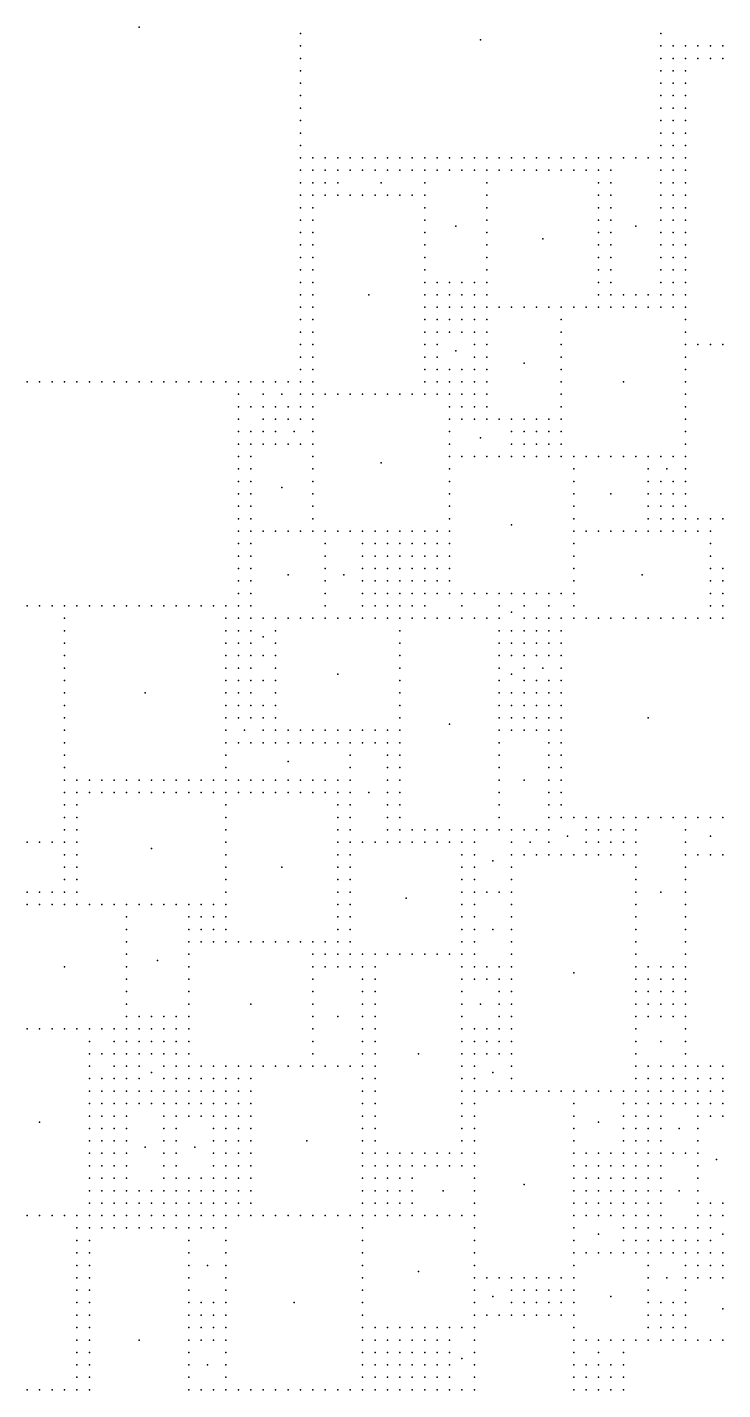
# Model space of a CAD drawing. Header units: metres. Extents: x -50 to 50, y -49 to 49.
# Drawn here: x -12.44 to 0, y 0.22 to 24.58 of the extents above; entities that cross this region are included whole.
import ezdxf

# ---------------------------------------------------------------- set-up
doc = ezdxf.new("R2010")
doc.units = ezdxf.units.M

msp = doc.modelspace()

# ---------------------------------------------------------------- linework, layer by layer
for p in [(-10.444, 24.584), (-7.556, 24.473), (-1.111, 24.473), (-7.556, 24.251), (-4.333, 24.362), (-1.111, 24.251), (-0.889, 24.251), (-0.667, 24.251), (-0.444, 24.251), (-0.222, 24.251), (0, 24.251), (-7.556, 24.028), (-1.111, 24.028), (-0.889, 24.028), (-0.667, 24.028), (-0.444, 24.028), (-0.222, 24.028), (0, 24.028), (-7.556, 23.806), (-1.111, 23.806), (-0.889, 23.806), (-0.667, 23.806), (-7.556, 23.583), (-1.111, 23.583), (-0.889, 23.583), (-0.667, 23.583), (-7.556, 23.361), (-1.111, 23.361), (-0.889, 23.361), (-0.667, 23.361), (-7.556, 23.138), (-7.556, 22.916), (-1.111, 23.138), (-1.111, 22.916), (-0.889, 23.138), (-0.889, 22.916), (-0.667, 23.138), (-0.667, 22.916), (-7.556, 22.693), (-1.111, 22.693), (-0.889, 22.693), (-0.667, 22.693), (-7.556, 22.471), (-1.111, 22.471), (-0.889, 22.471), (-0.667, 22.471), (-7.556, 22.248), (-7.333, 22.248), (-7.111, 22.248), (-6.889, 22.248), (-6.667, 22.248), (-6.444, 22.248), (-6.222, 22.248), (-6, 22.248), (-5.778, 22.248), (-5.556, 22.248), (-5.333, 22.248), (-5.111, 22.248), (-4.889, 22.248), (-4.667, 22.248), (-4.444, 22.248), (-4.222, 22.248), (-4, 22.248), (-3.778, 22.248), (-3.556, 22.248), (-3.333, 22.248), (-3.111, 22.248), (-2.889, 22.248), (-2.667, 22.248), (-2.444, 22.248), (-2.222, 22.248), (-2, 22.248), (-1.778, 22.248), (-1.556, 22.248), (-1.333, 22.248), (-1.111, 22.248), (-0.889, 22.248), (-0.667, 22.248), (-7.556, 22.026), (-7.333, 22.026), (-7.111, 22.026), (-6.889, 22.026), (-6.667, 22.026), (-6.444, 22.026), (-6.222, 22.026), (-6, 22.026), (-5.778, 22.026), (-5.556, 22.026), (-5.333, 22.026), (-5.111, 22.026), (-4.889, 22.026), (-4.667, 22.026), (-4.444, 22.026), (-4.222, 22.026), (-4, 22.026), (-3.778, 22.026), (-3.556, 22.026), (-3.333, 22.026), (-3.111, 22.026), (-2.889, 22.026), (-2.667, 22.026), (-2.444, 22.026), (-2.222, 22.026), (-2, 22.026), (-1.111, 22.026), (-0.889, 22.026), (-0.667, 22.026), (-7.556, 21.803), (-7.333, 21.803), (-7.111, 21.803), (-6.889, 21.803), (-6.111, 21.803), (-5.333, 21.803), (-4.222, 21.803), (-2.222, 21.803), (-2, 21.803), (-1.111, 21.803), (-0.889, 21.803), (-0.667, 21.803), (-7.556, 21.581), (-7.333, 21.581), (-7.111, 21.581), (-6.889, 21.581), (-6.667, 21.581), (-6.444, 21.581), (-6.222, 21.581), (-6, 21.581), (-5.778, 21.581), (-5.556, 21.581), (-5.333, 21.581), (-4.222, 21.581), (-2.222, 21.581), (-2, 21.581), (-1.111, 21.581), (-0.889, 21.581), (-0.667, 21.581), (-7.556, 21.358), (-7.333, 21.358), (-5.333, 21.358), (-4.222, 21.358), (-2.222, 21.358), (-2, 21.358), (-1.111, 21.358), (-0.889, 21.358), (-0.667, 21.358), (-7.556, 21.136), (-7.333, 21.136), (-5.333, 21.136), (-4.778, 21.025), (-4.222, 21.136), (-2.222, 21.136), (-2, 21.136), (-1.556, 21.025), (-1.111, 21.136), (-0.889, 21.136), (-0.667, 21.136), (-7.556, 20.913), (-7.333, 20.913), (-5.333, 20.913), (-4.222, 20.913), (-3.222, 20.802), (-2.222, 20.913), (-2, 20.913), (-1.111, 20.913), (-0.889, 20.913), (-0.667, 20.913), (-7.556, 20.691), (-7.556, 20.468), (-7.333, 20.691), (-7.333, 20.468), (-5.333, 20.691), (-5.333, 20.468), (-4.222, 20.691), (-4.222, 20.468), (-2.222, 20.691), (-2.222, 20.468), (-2, 20.691), (-2, 20.468), (-1.111, 20.691), (-1.111, 20.468), (-0.889, 20.691), (-0.889, 20.468), (-0.667, 20.691), (-0.667, 20.468), (-7.556, 20.246), (-7.333, 20.246), (-5.333, 20.246), (-4.222, 20.246), (-2.222, 20.246), (-2, 20.246), (-1.111, 20.246), (-0.889, 20.246), (-0.667, 20.246), (-7.556, 20.023), (-7.333, 20.023), (-5.333, 20.023), (-5.111, 20.023), (-4.889, 20.023), (-4.667, 20.023), (-4.444, 20.023), (-4.222, 20.023), (-2.222, 20.023), (-2, 20.023), (-1.111, 20.023), (-0.889, 20.023), (-0.667, 20.023), (-7.556, 19.801), (-7.333, 19.801), (-6.333, 19.801), (-5.333, 19.801), (-5.111, 19.801), (-4.889, 19.801), (-4.667, 19.801), (-4.444, 19.801), (-4.222, 19.801), (-2.222, 19.801), (-2, 19.801), (-1.778, 19.801), (-1.556, 19.801), (-1.333, 19.801), (-1.111, 19.801), (-0.889, 19.801), (-0.667, 19.801), (-7.556, 19.578), (-7.333, 19.578), (-5.333, 19.578), (-5.111, 19.578), (-4.889, 19.578), (-4.667, 19.578), (-4.444, 19.578), (-4.222, 19.578), (-4, 19.578), (-3.778, 19.578), (-3.556, 19.578), (-3.333, 19.578), (-3.111, 19.578), (-2.889, 19.578), (-2.667, 19.578), (-2.444, 19.578), (-2.222, 19.578), (-2, 19.578), (-1.778, 19.578), (-1.556, 19.578), (-1.333, 19.578), (-1.111, 19.578), (-0.889, 19.578), (-0.667, 19.578), (-7.556, 19.356), (-7.333, 19.356), (-5.333, 19.356), (-5.111, 19.356), (-4.889, 19.356), (-4.667, 19.356), (-4.444, 19.356), (-4.222, 19.356), (-2.889, 19.356), (-0.667, 19.356), (-7.556, 19.133), (-7.333, 19.133), (-5.333, 19.133), (-5.111, 19.133), (-4.889, 19.133), (-4.667, 19.133), (-4.444, 19.133), (-4.222, 19.133), (-2.889, 19.133), (-0.667, 19.133), (-7.556, 18.911), (-7.333, 18.911), (-5.333, 18.911), (-5.111, 18.911), (-4.778, 18.8), (-4.444, 18.911), (-4.222, 18.911), (-2.889, 18.911), (-0.667, 18.911), (-0.444, 18.911), (-0.222, 18.911), (0, 18.911), (-7.556, 18.688), (-7.333, 18.688), (-5.333, 18.688), (-5.111, 18.688), (-4.444, 18.688), (-4.222, 18.688), (-3.556, 18.577), (-2.889, 18.688), (-0.667, 18.688), (-7.556, 18.466), (-7.333, 18.466), (-5.333, 18.466), (-5.111, 18.466), (-4.889, 18.466), (-4.667, 18.466), (-4.444, 18.466), (-4.222, 18.466), (-2.889, 18.466), (-0.667, 18.466), (-12.444, 18.243), (-12.222, 18.243), (-12, 18.243), (-11.778, 18.243), (-11.556, 18.243), (-11.333, 18.243), (-11.111, 18.243), (-10.889, 18.243), (-10.667, 18.243), (-10.444, 18.243), (-10.222, 18.243), (-10, 18.243), (-9.778, 18.243), (-9.556, 18.243), (-9.333, 18.243), (-9.111, 18.243), (-8.889, 18.243), (-8.667, 18.243), (-8.444, 18.243), (-8.222, 18.243), (-8, 18.243), (-7.778, 18.243), (-7.556, 18.243), (-7.333, 18.243), (-5.333, 18.243), (-5.111, 18.243), (-4.889, 18.243), (-4.667, 18.243), (-4.444, 18.243), (-4.222, 18.243), (-2.889, 18.243), (-1.778, 18.243), (-0.667, 18.243), (-8.667, 18.021), (-8.667, 17.799), (-8.444, 17.799), (-8.222, 18.021), (-8.222, 17.799), (-8, 17.799), (-7.889, 18.021), (-7.778, 17.799), (-7.556, 18.021), (-7.556, 17.799), (-7.333, 18.021), (-7.333, 17.799), (-7.111, 18.021), (-6.889, 18.021), (-6.667, 18.021), (-6.444, 18.021), (-6.222, 18.021), (-6, 18.021), (-5.778, 18.021), (-5.556, 18.021), (-5.333, 18.021), (-5.111, 18.021), (-4.889, 18.021), (-4.889, 17.799), (-4.667, 18.021), (-4.667, 17.799), (-4.444, 18.021), (-4.444, 17.799), (-4.222, 18.021), (-4.222, 17.799), (-2.889, 18.021), (-2.889, 17.799), (-0.667, 18.021), (-0.667, 17.799), (-8.667, 17.576), (-8.222, 17.576), (-8, 17.576), (-7.778, 17.576), (-7.556, 17.576), (-7.333, 17.576), (-4.889, 17.576), (-4.667, 17.576), (-4.444, 17.576), (-4.222, 17.576), (-4, 17.576), (-3.778, 17.576), (-3.556, 17.576), (-3.333, 17.576), (-3.111, 17.576), (-2.889, 17.576), (-0.667, 17.576), (-8.667, 17.354), (-8.444, 17.354), (-8.222, 17.354), (-8, 17.354), (-7.667, 17.354), (-7.333, 17.354), (-4.889, 17.354), (-3.778, 17.354), (-3.556, 17.354), (-3.333, 17.354), (-3.111, 17.354), (-2.889, 17.354), (-0.667, 17.354), (-8.667, 17.131), (-8.444, 17.131), (-8.222, 17.131), (-8, 17.131), (-7.778, 17.131), (-7.556, 17.131), (-7.333, 17.131), (-4.889, 17.131), (-4.333, 17.242), (-3.778, 17.131), (-3.556, 17.131), (-3.333, 17.131), (-3.111, 17.131), (-2.889, 17.131), (-0.667, 17.131), (-8.667, 16.909), (-8.444, 16.909), (-7.333, 16.909), (-4.889, 16.909), (-4.667, 16.909), (-4.444, 16.909), (-4.222, 16.909), (-4, 16.909), (-3.778, 16.909), (-3.556, 16.909), (-3.333, 16.909), (-3.111, 16.909), (-2.889, 16.909), (-2.667, 16.909), (-2.444, 16.909), (-2.222, 16.909), (-2, 16.909), (-1.778, 16.909), (-1.556, 16.909), (-1.333, 16.909), (-1.111, 16.909), (-0.889, 16.909), (-0.667, 16.909), (-8.667, 16.686), (-8.444, 16.686), (-7.333, 16.686), (-6.111, 16.797), (-4.889, 16.686), (-2.667, 16.686), (-1.333, 16.686), (-1, 16.686), (-0.667, 16.686), (-8.667, 16.464), (-8.444, 16.464), (-7.889, 16.352), (-7.333, 16.464), (-4.889, 16.464), (-2.667, 16.464), (-1.333, 16.464), (-1.111, 16.464), (-0.889, 16.464), (-0.667, 16.464), (-8.667, 16.241), (-8.444, 16.241), (-7.333, 16.241), (-4.889, 16.241), (-2.667, 16.241), (-2, 16.241), (-1.333, 16.241), (-1.111, 16.241), (-0.889, 16.241), (-0.667, 16.241), (-8.667, 16.019), (-8.444, 16.019), (-7.333, 16.019), (-4.889, 16.019), (-2.667, 16.019), (-1.333, 16.019), (-1.111, 16.019), (-0.889, 16.019), (-0.667, 16.019), (-8.667, 15.796), (-8.444, 15.796), (-7.333, 15.796), (-4.889, 15.796), (-3.778, 15.685), (-2.667, 15.796), (-1.333, 15.796), (-1.111, 15.796), (-0.889, 15.796), (-0.667, 15.796), (-0.444, 15.796), (-0.222, 15.796), (0, 15.796), (-8.667, 15.574), (-8.667, 15.351), (-8.444, 15.574), (-8.444, 15.351), (-8.222, 15.574), (-8, 15.574), (-7.778, 15.574), (-7.556, 15.574), (-7.333, 15.574), (-7.111, 15.574), (-7.111, 15.351), (-6.889, 15.574), (-6.667, 15.574), (-6.444, 15.574), (-6.444, 15.351), (-6.222, 15.574), (-6.222, 15.351), (-6, 15.574), (-6, 15.351), (-5.778, 15.574), (-5.778, 15.351), (-5.556, 15.574), (-5.556, 15.351), (-5.333, 15.574), (-5.333, 15.351), (-5.111, 15.574), (-5.111, 15.351), (-4.889, 15.574), (-4.889, 15.351), (-2.667, 15.574), (-2.667, 15.351), (-2.444, 15.574), (-2.222, 15.574), (-2, 15.574), (-1.778, 15.574), (-1.556, 15.574), (-1.333, 15.574), (-1.111, 15.574), (-0.889, 15.574), (-0.667, 15.574), (-0.444, 15.574), (-0.222, 15.574), (-0.222, 15.351), (-8.667, 15.129), (-8.444, 15.129), (-7.111, 15.129), (-6.444, 15.129), (-6.222, 15.129), (-6, 15.129), (-5.778, 15.129), (-5.556, 15.129), (-5.333, 15.129), (-5.111, 15.129), (-4.889, 15.129), (-2.667, 15.129), (-0.222, 15.129), (-8.667, 14.906), (-8.444, 14.906), (-7.111, 14.906), (-6.444, 14.906), (-6.222, 14.906), (-6, 14.906), (-5.778, 14.906), (-5.556, 14.906), (-5.333, 14.906), (-5.111, 14.906), (-4.889, 14.906), (-2.667, 14.906), (-0.222, 14.906), (0, 14.906), (-8.667, 14.684), (-8.444, 14.684), (-7.778, 14.795), (-7.111, 14.684), (-6.778, 14.795), (-6.444, 14.684), (-6.222, 14.684), (-6, 14.684), (-5.778, 14.684), (-5.556, 14.684), (-5.333, 14.684), (-5.111, 14.684), (-4.889, 14.684), (-2.667, 14.684), (-1.444, 14.795), (-0.222, 14.684), (0, 14.684), (-8.667, 14.461), (-8.444, 14.461), (-7.111, 14.461), (-6.444, 14.461), (-6.222, 14.461), (-6, 14.461), (-5.778, 14.461), (-5.556, 14.461), (-5.333, 14.461), (-5.111, 14.461), (-4.889, 14.461), (-4.667, 14.461), (-4.444, 14.461), (-4.222, 14.461), (-4, 14.461), (-3.778, 14.461), (-3.556, 14.461), (-3.333, 14.461), (-3.111, 14.461), (-2.889, 14.461), (-2.667, 14.461), (-0.222, 14.461), (0, 14.461), (-12.444, 14.239), (-12.222, 14.239), (-12, 14.239), (-11.778, 14.239), (-11.556, 14.239), (-11.333, 14.239), (-11.111, 14.239), (-10.889, 14.239), (-10.667, 14.239), (-10.444, 14.239), (-10.222, 14.239), (-10, 14.239), (-9.778, 14.239), (-9.556, 14.239), (-9.333, 14.239), (-9.111, 14.239), (-8.889, 14.239), (-8.667, 14.239), (-8.444, 14.239), (-7.111, 14.239), (-6.444, 14.239), (-6.222, 14.239), (-6, 14.239), (-5.778, 14.239), (-5.556, 14.239), (-5.333, 14.239), (-4.667, 14.239), (-4, 14.239), (-3.556, 14.239), (-3.111, 14.239), (-2.667, 14.239), (-0.222, 14.239), (0, 14.239), (-11.778, 14.016), (-8.889, 14.016), (-8.667, 14.016), (-8.444, 14.016), (-8.222, 14.016), (-8, 14.016), (-7.778, 14.016), (-7.556, 14.016), (-7.333, 14.016), (-7.111, 14.016), (-6.889, 14.016), (-6.667, 14.016), (-6.444, 14.016), (-6.222, 14.016), (-6, 14.016), (-5.778, 14.016), (-5.556, 14.016), (-5.333, 14.016), (-5.111, 14.016), (-4.889, 14.016), (-4.667, 14.016), (-4.444, 14.016), (-4.222, 14.016), (-4, 14.016), (-3.778, 14.128), (-3.556, 14.016), (-3.333, 14.016), (-3.111, 14.016), (-2.889, 14.016), (-2.667, 14.016), (-2.444, 14.016), (-2.222, 14.016), (-2, 14.016), (-1.778, 14.016), (-1.556, 14.016), (-1.333, 14.016), (-1.111, 14.016), (-0.889, 14.016), (-0.667, 14.016), (-0.444, 14.016), (-0.222, 14.016), (0, 14.016), (-11.778, 13.794), (-8.889, 13.794), (-8.667, 13.794), (-8.444, 13.794), (-8.222, 13.683), (-8, 13.794), (-5.778, 13.794), (-4, 13.794), (-3.778, 13.794), (-3.556, 13.794), (-3.333, 13.794), (-3.111, 13.794), (-2.889, 13.794), (-11.778, 13.571), (-8.889, 13.571), (-8.667, 13.571), (-8.444, 13.571), (-8, 13.571), (-5.778, 13.571), (-4, 13.571), (-3.778, 13.571), (-3.556, 13.571), (-3.333, 13.571), (-3.111, 13.571), (-2.889, 13.571), (-11.778, 13.349), (-8.889, 13.349), (-8.667, 13.349), (-8.444, 13.349), (-8.222, 13.349), (-8, 13.349), (-5.778, 13.349), (-4, 13.349), (-3.778, 13.349), (-3.556, 13.349), (-3.333, 13.349), (-3.111, 13.349), (-2.889, 13.349), (-11.778, 13.126), (-8.889, 13.126), (-8.667, 13.126), (-8.444, 13.126), (-8, 13.126), (-6.889, 13.015), (-5.778, 13.126), (-4, 13.126), (-3.778, 13.015), (-3.556, 13.126), (-3.222, 13.126), (-2.889, 13.126), (-11.778, 12.904), (-11.778, 12.681), (-10.333, 12.681), (-8.889, 12.904), (-8.889, 12.681), (-8.667, 12.904), (-8.667, 12.681), (-8.444, 12.904), (-8.444, 12.681), (-8.222, 12.904), (-8, 12.904), (-8, 12.681), (-5.778, 12.904), (-5.778, 12.681), (-4, 12.904), (-4, 12.681), (-3.778, 12.681), (-3.556, 12.904), (-3.556, 12.681), (-3.333, 12.904), (-3.333, 12.681), (-3.111, 12.904), (-3.111, 12.681), (-2.889, 12.904), (-2.889, 12.681), (-11.778, 12.459), (-8.889, 12.459), (-8.667, 12.459), (-8.444, 12.459), (-8.222, 12.459), (-8, 12.459), (-5.778, 12.459), (-4, 12.459), (-3.778, 12.459), (-3.556, 12.459), (-3.333, 12.459), (-3.111, 12.459), (-2.889, 12.459), (-11.778, 12.236), (-8.889, 12.236), (-8.667, 12.236), (-8.444, 12.236), (-8.222, 12.236), (-8, 12.236), (-5.778, 12.236), (-4, 12.236), (-3.778, 12.236), (-3.556, 12.236), (-3.333, 12.236), (-3.111, 12.236), (-2.889, 12.236), (-1.333, 12.236), (-11.778, 12.014), (-8.889, 12.014), (-8.556, 12.014), (-8.222, 12.014), (-8, 12.014), (-7.778, 12.014), (-7.556, 12.014), (-7.333, 12.014), (-7.111, 12.014), (-6.889, 12.014), (-6.667, 12.014), (-6.444, 12.014), (-6.222, 12.014), (-6, 12.014), (-5.778, 12.014), (-4.889, 12.125), (-4, 12.014), (-3.778, 12.014), (-3.556, 12.014), (-3.333, 12.014), (-3.111, 12.014), (-2.889, 12.014), (-11.778, 11.792), (-8.889, 11.792), (-8.667, 11.792), (-8.444, 11.792), (-8.222, 11.792), (-8, 11.792), (-7.778, 11.792), (-7.556, 11.792), (-7.333, 11.792), (-7.111, 11.792), (-6.889, 11.792), (-6.667, 11.792), (-6.444, 11.792), (-6.222, 11.792), (-6, 11.792), (-5.778, 11.792), (-4, 11.792), (-3.111, 11.792), (-2.889, 11.792), (-11.778, 11.569), (-8.889, 11.569), (-7.778, 11.458), (-6.667, 11.569), (-6, 11.569), (-5.778, 11.569), (-4, 11.569), (-3.111, 11.569), (-2.889, 11.569), (-11.778, 11.347), (-8.889, 11.347), (-6.667, 11.347), (-6, 11.347), (-5.778, 11.347), (-4, 11.347), (-3.111, 11.347), (-2.889, 11.347), (-11.778, 11.124), (-11.556, 11.124), (-11.333, 11.124), (-11.111, 11.124), (-10.889, 11.124), (-10.667, 11.124), (-10.444, 11.124), (-10.222, 11.124), (-10, 11.124), (-9.778, 11.124), (-9.556, 11.124), (-9.333, 11.124), (-9.111, 11.124), (-8.889, 11.124), (-8.667, 11.124), (-8.444, 11.124), (-8.222, 11.124), (-8, 11.124), (-7.778, 11.124), (-7.556, 11.124), (-7.333, 11.124), (-7.111, 11.124), (-6.889, 11.124), (-6.667, 11.124), (-6, 11.124), (-5.778, 11.124), (-4, 11.124), (-3.556, 11.124), (-3.111, 11.124), (-2.889, 11.124), (-11.778, 10.902), (-11.556, 10.902), (-11.333, 10.902), (-11.111, 10.902), (-10.889, 10.902), (-10.667, 10.902), (-10.444, 10.902), (-10.222, 10.902), (-10, 10.902), (-9.778, 10.902), (-9.556, 10.902), (-9.333, 10.902), (-9.111, 10.902), (-8.889, 10.902), (-8.667, 10.902), (-8.444, 10.902), (-8.222, 10.902), (-8, 10.902), (-7.778, 10.902), (-7.556, 10.902), (-7.333, 10.902), (-7.111, 10.902), (-6.889, 10.902), (-6.667, 10.902), (-6.333, 10.902), (-6, 10.902), (-5.778, 10.902), (-4, 10.902), (-3.111, 10.902), (-2.889, 10.902), (-11.778, 10.679), (-11.556, 10.679), (-8.889, 10.679), (-6.889, 10.679), (-6.667, 10.679), (-6, 10.679), (-5.778, 10.679), (-4, 10.679), (-3.111, 10.679), (-2.889, 10.679), (-11.778, 10.457), (-11.778, 10.234), (-11.556, 10.457), (-11.556, 10.234), (-8.889, 10.457), (-8.889, 10.234), (-6.889, 10.457), (-6.889, 10.234), (-6.667, 10.457), (-6.667, 10.234), (-6, 10.457), (-6, 10.234), (-5.778, 10.457), (-5.778, 10.234), (-5.556, 10.234), (-5.333, 10.234), (-5.111, 10.234), (-4.889, 10.234), (-4.667, 10.234), (-4.444, 10.234), (-4.222, 10.234), (-4, 10.457), (-4, 10.234), (-3.778, 10.234), (-3.556, 10.234), (-3.333, 10.234), (-3.111, 10.457), (-3.111, 10.234), (-2.889, 10.457), (-2.667, 10.457), (-2.444, 10.457), (-2.444, 10.234), (-2.222, 10.457), (-2.222, 10.234), (-2, 10.457), (-2, 10.234), (-1.778, 10.457), (-1.778, 10.234), (-1.556, 10.457), (-1.556, 10.234), (-1.333, 10.457), (-1.111, 10.457), (-0.889, 10.457), (-0.667, 10.457), (-0.667, 10.234), (-0.444, 10.457), (-0.222, 10.457), (0, 10.457), (-12.444, 10.012), (-12.222, 10.012), (-12, 10.012), (-11.778, 10.012), (-11.556, 10.012), (-8.889, 10.012), (-6.889, 10.012), (-6.667, 10.012), (-6.444, 10.012), (-6.222, 10.012), (-6, 10.012), (-5.778, 10.012), (-5.556, 10.012), (-5.333, 10.012), (-5.111, 10.012), (-4.889, 10.012), (-4.667, 10.012), (-4.444, 10.012), (-3.778, 10.012), (-3.444, 10.012), (-3.111, 10.012), (-2.778, 10.123), (-2.444, 10.012), (-2.222, 10.012), (-2, 10.012), (-1.778, 10.012), (-1.556, 10.012), (-0.667, 10.012), (-0.222, 10.123), (-11.778, 9.789), (-11.556, 9.789), (-10.222, 9.9), (-8.889, 9.789), (-6.889, 9.789), (-6.667, 9.789), (-4.667, 9.789), (-4.444, 9.789), (-3.778, 9.789), (-3.556, 9.789), (-3.333, 9.789), (-3.111, 9.789), (-2.889, 9.789), (-2.667, 9.789), (-2.444, 9.789), (-2.222, 9.789), (-2, 9.789), (-1.778, 9.789), (-1.556, 9.789), (-0.667, 9.789), (-0.444, 9.789), (-0.222, 9.789), (0, 9.789), (-11.778, 9.567), (-11.556, 9.567), (-8.889, 9.567), (-7.889, 9.567), (-6.889, 9.567), (-6.667, 9.567), (-4.667, 9.567), (-4.444, 9.567), (-4.111, 9.678), (-3.778, 9.567), (-1.556, 9.567), (-0.667, 9.567), (-11.778, 9.344), (-11.556, 9.344), (-8.889, 9.344), (-6.889, 9.344), (-6.667, 9.344), (-4.667, 9.344), (-4.444, 9.344), (-3.778, 9.344), (-1.556, 9.344), (-0.667, 9.344), (-12.444, 9.122), (-12.222, 9.122), (-12, 9.122), (-11.778, 9.122), (-11.556, 9.122), (-8.889, 9.122), (-6.889, 9.122), (-6.667, 9.122), (-4.667, 9.122), (-4.444, 9.122), (-4.222, 9.122), (-4, 9.122), (-3.778, 9.122), (-1.556, 9.122), (-1.111, 9.122), (-0.667, 9.122), (-12.444, 8.899), (-12.222, 8.899), (-12, 8.899), (-11.778, 8.899), (-11.556, 8.899), (-11.333, 8.899), (-11.111, 8.899), (-10.889, 8.899), (-10.667, 8.899), (-10.444, 8.899), (-10.222, 8.899), (-10, 8.899), (-9.778, 8.899), (-9.556, 8.899), (-9.333, 8.899), (-9.111, 8.899), (-8.889, 8.899), (-6.889, 8.899), (-6.667, 8.899), (-5.667, 9.011), (-4.667, 8.899), (-4.444, 8.899), (-3.778, 8.899), (-1.556, 8.899), (-0.667, 8.899), (-10.667, 8.677), (-9.556, 8.677), (-9.333, 8.677), (-9.111, 8.677), (-8.889, 8.677), (-6.889, 8.677), (-6.667, 8.677), (-4.667, 8.677), (-4.444, 8.677), (-3.778, 8.677), (-1.556, 8.677), (-0.667, 8.677), (-10.667, 8.454), (-9.556, 8.454), (-9.333, 8.454), (-9.111, 8.454), (-8.889, 8.454), (-6.889, 8.454), (-6.667, 8.454), (-4.667, 8.454), (-4.444, 8.454), (-4.111, 8.454), (-3.778, 8.454), (-1.556, 8.454), (-0.667, 8.454), (-10.667, 8.232), (-9.556, 8.232), (-9.333, 8.232), (-9.111, 8.232), (-8.889, 8.232), (-8.667, 8.232), (-8.444, 8.232), (-8.222, 8.232), (-8, 8.232), (-7.778, 8.232), (-7.556, 8.232), (-7.333, 8.232), (-7.111, 8.232), (-6.889, 8.232), (-6.667, 8.232), (-4.667, 8.232), (-4.444, 8.232), (-3.778, 8.232), (-1.556, 8.232), (-0.667, 8.232), (-10.667, 8.009), (-10.111, 7.898), (-9.556, 8.009), (-7.333, 8.009), (-7.111, 8.009), (-6.889, 8.009), (-6.667, 8.009), (-6.444, 8.009), (-6.222, 8.009), (-6, 8.009), (-5.778, 8.009), (-5.556, 8.009), (-5.333, 8.009), (-5.111, 8.009), (-4.889, 8.009), (-4.667, 8.009), (-4.444, 8.009), (-3.778, 8.009), (-1.556, 8.009), (-0.667, 8.009), (-11.778, 7.787), (-10.667, 7.787), (-10.667, 7.564), (-9.556, 7.787), (-9.556, 7.564), (-7.333, 7.787), (-7.333, 7.564), (-7.111, 7.787), (-6.889, 7.787), (-6.667, 7.787), (-6.444, 7.787), (-6.444, 7.564), (-6.222, 7.787), (-6.222, 7.564), (-4.667, 7.787), (-4.667, 7.564), (-4.444, 7.787), (-4.444, 7.564), (-4.222, 7.787), (-4.222, 7.564), (-4, 7.787), (-4, 7.564), (-3.778, 7.787), (-3.778, 7.564), (-2.667, 7.676), (-1.556, 7.787), (-1.556, 7.564), (-1.333, 7.787), (-1.333, 7.564), (-1.111, 7.787), (-1.111, 7.564), (-0.889, 7.787), (-0.889, 7.564), (-0.667, 7.787), (-0.667, 7.564), (-10.667, 7.342), (-9.556, 7.342), (-7.333, 7.342), (-6.444, 7.342), (-6.222, 7.342), (-4.667, 7.342), (-4, 7.342), (-3.778, 7.342), (-1.556, 7.342), (-1.333, 7.342), (-1.111, 7.342), (-0.889, 7.342), (-0.667, 7.342), (-10.667, 7.119), (-9.556, 7.119), (-8.444, 7.119), (-7.333, 7.119), (-6.444, 7.119), (-6.222, 7.119), (-4.667, 7.119), (-4.333, 7.119), (-4, 7.119), (-3.778, 7.119), (-1.556, 7.119), (-1.333, 7.119), (-1.111, 7.119), (-0.889, 7.119), (-0.667, 7.119), (-10.667, 6.897), (-10.444, 6.897), (-10.222, 6.897), (-10, 6.897), (-9.778, 6.897), (-9.556, 6.897), (-7.333, 6.897), (-6.889, 6.897), (-6.444, 6.897), (-6.222, 6.897), (-4.667, 6.897), (-4, 6.897), (-3.778, 6.897), (-1.556, 6.897), (-1.333, 6.897), (-1.111, 6.897), (-0.889, 6.897), (-0.667, 6.897), (-12.444, 6.674), (-12.222, 6.674), (-12, 6.674), (-11.778, 6.674), (-11.556, 6.674), (-11.333, 6.674), (-11.111, 6.674), (-10.889, 6.674), (-10.667, 6.674), (-10.444, 6.674), (-10.222, 6.674), (-10, 6.674), (-9.778, 6.674), (-9.556, 6.674), (-7.333, 6.674), (-6.444, 6.674), (-6.222, 6.674), (-4.667, 6.674), (-4.444, 6.674), (-4.222, 6.674), (-4, 6.674), (-3.778, 6.674), (-1.556, 6.674), (-0.667, 6.674), (-11.333, 6.452), (-10.889, 6.452), (-10.667, 6.452), (-10.444, 6.452), (-10.222, 6.452), (-10, 6.452), (-9.778, 6.452), (-9.556, 6.452), (-7.333, 6.452), (-6.444, 6.452), (-6.222, 6.452), (-4.667, 6.452), (-4.444, 6.452), (-4.222, 6.452), (-4, 6.452), (-3.778, 6.452), (-1.556, 6.452), (-1.111, 6.452), (-0.667, 6.452), (-11.333, 6.229), (-11.111, 6.229), (-10.889, 6.229), (-10.667, 6.229), (-10.444, 6.229), (-10.222, 6.229), (-10, 6.229), (-9.778, 6.229), (-9.556, 6.229), (-7.333, 6.229), (-6.444, 6.229), (-6.222, 6.229), (-5.444, 6.229), (-4.667, 6.229), (-4.444, 6.229), (-4.222, 6.229), (-4, 6.229), (-3.778, 6.229), (-1.556, 6.229), (-0.667, 6.229), (-11.333, 6.007), (-10.889, 6.007), (-10.667, 6.007), (-10.444, 6.007), (-10.222, 5.896), (-10, 6.007), (-9.778, 6.007), (-9.556, 6.007), (-9.333, 6.007), (-9.111, 6.007), (-8.889, 6.007), (-8.667, 6.007), (-8.444, 6.007), (-8.222, 6.007), (-8, 6.007), (-7.778, 6.007), (-7.556, 6.007), (-7.333, 6.007), (-7.111, 6.007), (-6.889, 6.007), (-6.667, 6.007), (-6.444, 6.007), (-6.222, 6.007), (-4.667, 6.007), (-4.444, 6.007), (-4.111, 5.896), (-3.778, 6.007), (-1.556, 6.007), (-1.333, 6.007), (-1.111, 6.007), (-0.889, 6.007), (-0.667, 6.007), (-0.444, 6.007), (-0.222, 6.007), (0, 6.007), (-11.333, 5.785), (-11.111, 5.785), (-10.889, 5.785), (-10.667, 5.785), (-10.444, 5.785), (-10, 5.785), (-9.778, 5.785), (-9.556, 5.785), (-9.333, 5.785), (-9.111, 5.785), (-8.889, 5.785), (-8.667, 5.785), (-8.444, 5.785), (-6.444, 5.785), (-6.222, 5.785), (-4.667, 5.785), (-4.444, 5.785), (-3.778, 5.785), (-1.556, 5.785), (-1.333, 5.785), (-1.111, 5.785), (-0.889, 5.785), (-0.667, 5.785), (-0.444, 5.785), (-0.222, 5.785), (0, 5.785), (-11.333, 5.562), (-11.111, 5.562), (-10.889, 5.562), (-10.667, 5.562), (-10.444, 5.562), (-10.222, 5.562), (-10, 5.562), (-9.778, 5.562), (-9.556, 5.562), (-9.333, 5.562), (-9.111, 5.562), (-8.889, 5.562), (-8.667, 5.562), (-8.444, 5.562), (-6.444, 5.562), (-6.222, 5.562), (-4.667, 5.562), (-4.444, 5.562), (-4.222, 5.562), (-4, 5.562), (-3.778, 5.562), (-3.556, 5.562), (-3.333, 5.562), (-3.111, 5.562), (-2.889, 5.562), (-2.667, 5.562), (-2.444, 5.562), (-2.222, 5.562), (-2, 5.562), (-1.778, 5.562), (-1.556, 5.562), (-1.333, 5.562), (-1.111, 5.562), (-0.889, 5.562), (-0.667, 5.562), (-0.444, 5.562), (-0.222, 5.562), (0, 5.562), (-11.333, 5.34), (-11.333, 5.117), (-11.111, 5.34), (-11.111, 5.117), (-10.889, 5.34), (-10.889, 5.117), (-10.667, 5.34), (-10.667, 5.117), (-10.444, 5.34), (-10.222, 5.34), (-10, 5.34), (-10, 5.117), (-9.778, 5.34), (-9.778, 5.117), (-9.556, 5.34), (-9.556, 5.117), (-9.333, 5.34), (-9.333, 5.117), (-9.111, 5.34), (-9.111, 5.117), (-8.889, 5.34), (-8.889, 5.117), (-8.667, 5.34), (-8.667, 5.117), (-8.444, 5.34), (-8.444, 5.117), (-6.444, 5.34), (-6.444, 5.117), (-6.222, 5.34), (-6.222, 5.117), (-4.667, 5.34), (-4.667, 5.117), (-4.444, 5.34), (-4.444, 5.117), (-2.667, 5.34), (-2.667, 5.117), (-1.778, 5.34), (-1.778, 5.117), (-1.556, 5.34), (-1.556, 5.117), (-1.333, 5.34), (-1.333, 5.117), (-1.111, 5.34), (-1.111, 5.117), (-0.889, 5.34), (-0.667, 5.34), (-0.444, 5.34), (-0.444, 5.117), (-0.222, 5.34), (-0.222, 5.117), (0, 5.34), (0, 5.117), (-12.222, 5.006), (-11.333, 4.895), (-11.111, 4.895), (-10.889, 4.895), (-10.667, 4.895), (-10, 4.895), (-9.778, 4.895), (-9.111, 4.895), (-8.889, 4.895), (-8.667, 4.895), (-8.444, 4.895), (-6.444, 4.895), (-6.222, 4.895), (-4.667, 4.895), (-4.444, 4.895), (-2.667, 4.895), (-2.222, 5.006), (-1.778, 4.895), (-1.556, 4.895), (-1.333, 4.895), (-1.111, 4.895), (-0.778, 4.895), (-0.444, 4.895), (-11.333, 4.672), (-11.111, 4.672), (-10.889, 4.672), (-10.667, 4.672), (-10, 4.672), (-9.778, 4.672), (-9.111, 4.672), (-8.889, 4.672), (-8.667, 4.672), (-8.444, 4.672), (-7.444, 4.672), (-6.444, 4.672), (-6.222, 4.672), (-4.667, 4.672), (-4.444, 4.672), (-2.667, 4.672), (-1.778, 4.672), (-1.556, 4.672), (-1.333, 4.672), (-1.111, 4.672), (-0.444, 4.672), (-11.333, 4.45), (-11.111, 4.45), (-10.889, 4.45), (-10.667, 4.45), (-10.333, 4.561), (-10, 4.45), (-9.778, 4.45), (-9.444, 4.561), (-9.111, 4.45), (-8.889, 4.45), (-8.667, 4.45), (-8.444, 4.45), (-6.444, 4.45), (-6.222, 4.45), (-6, 4.45), (-5.778, 4.45), (-5.556, 4.45), (-5.333, 4.45), (-5.111, 4.45), (-4.889, 4.45), (-4.667, 4.45), (-4.444, 4.45), (-2.667, 4.45), (-2.444, 4.45), (-2.222, 4.45), (-2, 4.45), (-1.778, 4.45), (-1.556, 4.45), (-1.333, 4.45), (-1.111, 4.45), (-0.889, 4.45), (-0.667, 4.45), (-0.444, 4.45), (-11.333, 4.227), (-11.111, 4.227), (-10.889, 4.227), (-10.667, 4.227), (-10, 4.227), (-9.778, 4.227), (-9.111, 4.227), (-8.889, 4.227), (-8.667, 4.227), (-8.444, 4.227), (-6.444, 4.227), (-6.222, 4.227), (-6, 4.227), (-5.778, 4.227), (-5.556, 4.227), (-5.333, 4.227), (-5.111, 4.227), (-4.889, 4.227), (-4.667, 4.227), (-4.444, 4.227), (-2.667, 4.227), (-2.444, 4.227), (-2.222, 4.227), (-2, 4.227), (-1.778, 4.227), (-1.556, 4.227), (-1.333, 4.227), (-1.111, 4.227), (-0.444, 4.227), (-0.111, 4.338), (-11.333, 4.005), (-11.111, 4.005), (-10.889, 4.005), (-10.667, 4.005), (-10, 4.005), (-9.778, 4.005), (-9.556, 4.005), (-9.333, 4.005), (-9.111, 4.005), (-8.889, 4.005), (-8.667, 4.005), (-8.444, 4.005), (-6.444, 4.005), (-6.222, 4.005), (-6, 4.005), (-5.778, 4.005), (-5.556, 4.005), (-4.444, 4.005), (-2.667, 4.005), (-2.444, 4.005), (-2.222, 4.005), (-2, 4.005), (-1.778, 4.005), (-1.556, 4.005), (-1.333, 4.005), (-1.111, 4.005), (-0.444, 4.005), (-11.333, 3.782), (-11.111, 3.782), (-10.889, 3.782), (-10.667, 3.782), (-10.444, 3.782), (-10.222, 3.782), (-10, 3.782), (-9.778, 3.782), (-9.556, 3.782), (-9.333, 3.782), (-9.111, 3.782), (-8.889, 3.782), (-8.667, 3.782), (-8.444, 3.782), (-6.444, 3.782), (-6.222, 3.782), (-6, 3.782), (-5.778, 3.782), (-5.556, 3.782), (-5, 3.782), (-4.444, 3.782), (-3.556, 3.893), (-2.667, 3.782), (-2.444, 3.782), (-2.222, 3.782), (-2, 3.782), (-1.778, 3.782), (-1.556, 3.782), (-1.333, 3.782), (-1.111, 3.782), (-0.778, 3.782), (-0.444, 3.782), (-11.333, 3.56), (-11.111, 3.56), (-10.889, 3.56), (-10.667, 3.56), (-10.444, 3.56), (-10.222, 3.56), (-10, 3.56), (-9.778, 3.56), (-9.556, 3.56), (-9.333, 3.56), (-9.111, 3.56), (-8.889, 3.56), (-8.667, 3.56), (-8.444, 3.56), (-6.444, 3.56), (-6.222, 3.56), (-6, 3.56), (-5.778, 3.56), (-5.556, 3.56), (-4.444, 3.56), (-2.667, 3.56), (-2.444, 3.56), (-2.222, 3.56), (-2, 3.56), (-1.778, 3.56), (-1.556, 3.56), (-1.333, 3.56), (-1.111, 3.56), (-0.444, 3.56), (-0.222, 3.56), (0, 3.56), (-12.444, 3.337), (-12.222, 3.337), (-12, 3.337), (-11.778, 3.337), (-11.556, 3.337), (-11.333, 3.337), (-11.111, 3.337), (-10.889, 3.337), (-10.667, 3.337), (-10.444, 3.337), (-10.222, 3.337), (-10, 3.337), (-9.778, 3.337), (-9.556, 3.337), (-9.333, 3.337), (-9.111, 3.337), (-8.889, 3.337), (-8.667, 3.337), (-8.444, 3.337), (-8.222, 3.337), (-8, 3.337), (-7.778, 3.337), (-7.556, 3.337), (-7.333, 3.337), (-7.111, 3.337), (-6.889, 3.337), (-6.667, 3.337), (-6.444, 3.337), (-6.222, 3.337), (-6, 3.337), (-5.778, 3.337), (-5.556, 3.337), (-5.333, 3.337), (-5.111, 3.337), (-4.889, 3.337), (-4.667, 3.337), (-4.444, 3.337), (-2.667, 3.337), (-2.444, 3.337), (-2.222, 3.337), (-2, 3.337), (-1.778, 3.337), (-1.556, 3.337), (-1.333, 3.337), (-1.111, 3.337), (-0.444, 3.337), (-0.222, 3.337), (0, 3.337), (-11.556, 3.115), (-11.333, 3.115), (-11.111, 3.115), (-10.889, 3.115), (-10.667, 3.115), (-10.444, 3.115), (-10.222, 3.115), (-10, 3.115), (-9.778, 3.115), (-9.556, 3.115), (-9.333, 3.115), (-9.111, 3.115), (-8.889, 3.115), (-6.444, 3.115), (-4.444, 3.115), (-2.667, 3.115), (-2.222, 3.004), (-1.778, 3.115), (-1.556, 3.115), (-1.333, 3.115), (-1.111, 3.115), (-0.889, 3.115), (-0.667, 3.115), (-0.444, 3.115), (-0.222, 3.115), (0, 3.004), (-11.556, 2.892), (-11.333, 2.892), (-9.556, 2.892), (-8.889, 2.892), (-6.444, 2.892), (-4.444, 2.892), (-2.667, 2.892), (-1.778, 2.892), (-1.556, 2.892), (-1.333, 2.892), (-1.111, 2.892), (-0.889, 2.892), (-0.667, 2.892), (-0.444, 2.892), (-0.222, 2.892), (-11.556, 2.67), (-11.556, 2.447), (-11.333, 2.67), (-11.333, 2.447), (-9.556, 2.67), (-9.556, 2.447), (-9.222, 2.447), (-8.889, 2.67), (-8.889, 2.447), (-6.444, 2.67), (-6.444, 2.447), (-4.444, 2.67), (-4.444, 2.447), (-2.667, 2.67), (-2.667, 2.447), (-2.444, 2.67), (-2.222, 2.67), (-2, 2.67), (-1.778, 2.67), (-1.556, 2.67), (-1.333, 2.67), (-1.333, 2.447), (-1.111, 2.67), (-0.889, 2.67), (-0.667, 2.67), (-0.667, 2.447), (-0.444, 2.67), (-0.444, 2.447), (-0.222, 2.67), (-0.222, 2.447), (0, 2.67), (0, 2.447), (-11.556, 2.225), (-11.333, 2.225), (-9.556, 2.225), (-8.889, 2.225), (-6.444, 2.225), (-5.444, 2.336), (-4.444, 2.225), (-4.222, 2.225), (-4, 2.225), (-3.778, 2.225), (-3.556, 2.225), (-3.333, 2.225), (-3.111, 2.225), (-2.889, 2.225), (-2.667, 2.225), (-1.333, 2.225), (-1, 2.225), (-0.667, 2.225), (-0.444, 2.225), (-0.222, 2.225), (0, 2.225), (-11.556, 2.002), (-11.333, 2.002), (-9.556, 2.002), (-8.889, 2.002), (-6.444, 2.002), (-4.444, 2.002), (-3.778, 2.002), (-3.556, 2.002), (-3.333, 2.002), (-3.111, 2.002), (-2.889, 2.002), (-2.667, 2.002), (-1.333, 2.002), (-0.667, 2.002), (-11.556, 1.78), (-11.333, 1.78), (-9.556, 1.78), (-9.333, 1.78), (-9.111, 1.78), (-8.889, 1.78), (-7.667, 1.78), (-6.444, 1.78), (-4.444, 1.78), (-4.111, 1.891), (-3.778, 1.78), (-3.556, 1.78), (-3.333, 1.78), (-3.111, 1.78), (-2.889, 1.78), (-2.667, 1.78), (-2, 1.891), (-1.333, 1.78), (-1.111, 1.78), (-0.889, 1.78), (-0.667, 1.78), (-11.556, 1.557), (-11.333, 1.557), (-9.556, 1.557), (-9.333, 1.557), (-9.111, 1.557), (-8.889, 1.557), (-6.444, 1.557), (-4.444, 1.557), (-4.222, 1.557), (-4, 1.557), (-3.778, 1.557), (-3.556, 1.557), (-3.333, 1.557), (-3.111, 1.557), (-2.889, 1.557), (-2.667, 1.557), (-1.333, 1.557), (-1.111, 1.557), (-0.889, 1.557), (-0.667, 1.557), (0, 1.669), (-11.556, 1.335), (-11.333, 1.335), (-9.556, 1.335), (-9.333, 1.335), (-9.111, 1.335), (-8.889, 1.335), (-6.444, 1.335), (-6.222, 1.335), (-6, 1.335), (-5.778, 1.335), (-5.556, 1.335), (-5.333, 1.335), (-5.111, 1.335), (-4.889, 1.335), (-4.667, 1.335), (-4.444, 1.335), (-2.667, 1.335), (-1.333, 1.335), (-1.111, 1.335), (-0.889, 1.335), (-0.667, 1.335), (-11.556, 1.112), (-11.333, 1.112), (-10.444, 1.112), (-9.556, 1.112), (-9.333, 1.112), (-9.111, 1.112), (-8.889, 1.112), (-6.444, 1.112), (-6.222, 1.112), (-6, 1.112), (-5.778, 1.112), (-5.556, 1.112), (-5.333, 1.112), (-5.111, 1.112), (-4.889, 1.112), (-4.444, 1.112), (-2.667, 1.112), (-2.444, 1.112), (-2.222, 1.112), (-2, 1.112), (-1.778, 1.112), (-1.556, 1.112), (-1.333, 1.112), (-1.111, 1.112), (-0.889, 1.112), (-0.667, 1.112), (-0.444, 1.112), (-0.222, 1.112), (0, 1.112), (-11.556, 0.89), (-11.333, 0.89), (-9.556, 0.89), (-8.889, 0.89), (-6.444, 0.89), (-6.222, 0.89), (-6, 0.89), (-5.778, 0.89), (-5.556, 0.89), (-5.333, 0.89), (-5.111, 0.89), (-4.889, 0.89), (-4.667, 0.779), (-4.444, 0.89), (-2.667, 0.89), (-2.222, 0.89), (-1.778, 0.89), (-11.556, 0.667), (-11.333, 0.667), (-9.556, 0.667), (-9.222, 0.667), (-8.889, 0.667), (-6.444, 0.667), (-6.222, 0.667), (-6, 0.667), (-5.778, 0.667), (-5.556, 0.667), (-5.333, 0.667), (-5.111, 0.667), (-4.889, 0.667), (-4.444, 0.667), (-2.667, 0.667), (-2.444, 0.667), (-2.222, 0.667), (-2, 0.667), (-1.778, 0.667), (-11.556, 0.445), (-11.333, 0.445), (-9.556, 0.445), (-8.889, 0.445), (-6.444, 0.445), (-6.222, 0.445), (-6, 0.445), (-5.778, 0.445), (-5.556, 0.445), (-5.333, 0.445), (-5.111, 0.445), (-4.889, 0.445), (-4.444, 0.445), (-2.667, 0.445), (-2.444, 0.445), (-2.222, 0.445), (-2, 0.445), (-1.778, 0.445), (-12.444, 0.222), (-12.222, 0.222), (-12, 0.222), (-11.778, 0.222), (-11.556, 0.222), (-11.333, 0.222), (-9.556, 0.222), (-9.333, 0.222), (-9.111, 0.222), (-8.889, 0.222), (-8.667, 0.222), (-8.444, 0.222), (-8.222, 0.222), (-8, 0.222), (-7.778, 0.222), (-7.556, 0.222), (-7.333, 0.222), (-7.111, 0.222), (-6.889, 0.222), (-6.667, 0.222), (-6.444, 0.222), (-6.222, 0.222), (-6, 0.222), (-5.778, 0.222), (-5.556, 0.222), (-5.333, 0.222), (-5.111, 0.222), (-4.889, 0.222), (-4.667, 0.222), (-4.444, 0.222), (-2.667, 0.222), (-2.444, 0.222), (-2.222, 0.222), (-2, 0.222), (-1.778, 0.222)]:
    msp.add_point(p)

doc.saveas('drawing.dxf')
